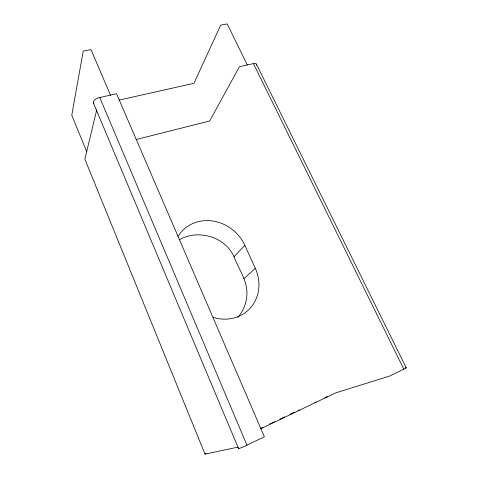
<?xml version="1.0" encoding="UTF-8"?>
<svg xmlns="http://www.w3.org/2000/svg" width="478" height="478" viewBox="0 0 478 478"><rect width="100%" height="100%" fill="white"/><g stroke="black" fill="none" stroke-linecap="round" stroke-linejoin="round"><path stroke-width="0.72" d="M96.729 109.826L84.869 159.156L205.008 454.1L238.223 447.073M237.751 317.398C243.678 310.831 246.905 301.988 246.947 293.169C247.072 279.869 238.414 268.684 234.023 256.662C231.376 250.926 227.199 245.973 222.079 242.292C209.824 233.748 192.526 232.111 179.447 239.723M234.023 256.662L244.861 245.369A39.136 35.402 41.1 0 0 212.357 220.956A39.136 35.402 41.1 0 0 178.192 236.18M243.911 278.686L255.306 268.337L244.861 245.369M238.898 448.131A6.835 0.514 -24.4 0 0 245.381 445.968L264.376 436.784L116.554 93.736L98.211 97.876A6.005 2.838 -21.4 0 0 93.957 103.559M405.165 367.988A6.16 0.406 -23.4 0 1 403.826 369.177L389.701 376.025L335.681 392.916L260.48 428.856M260.444 428.455L262.458 427.499M269.831 423.974L274.521 421.733M279.887 419.17L284.583 416.93M289.943 414.372L294.639 412.126M297.991 410.524L299.33 409.885M314.751 402.524L316.089 401.884M324.807 397.72L327.49 396.441M135.949 139.588L209.663 120.982L239.418 66.699L253.43 63.61A5.479 2.294 -28.4 0 1 256.429 65.271M118.926 100.141L193.949 83.297L220.722 25.125L227.205 23.9L247.311 64.972M256.405 64.094L406.216 367.791M253.43 63.61L403.826 369.177M110.526 95.253L90.987 49.622L83.226 51.092L71.784 115.222L86.715 151.717M99.711 97.446L246.977 445.215M93.371 102.925L238.51 448.501M205.008 454.1A163.123 11.807 -23.8 0 1 206.12 453.485M255.306 268.337A39.543 35.987 46 0 1 250.777 307.521A39.543 35.987 46 0 1 213.2 317.386"/></g></svg>
